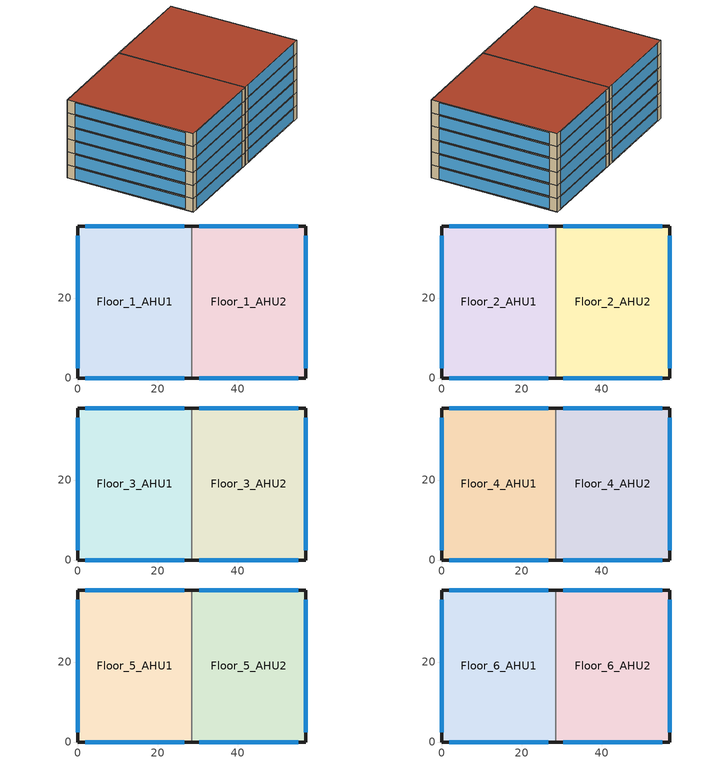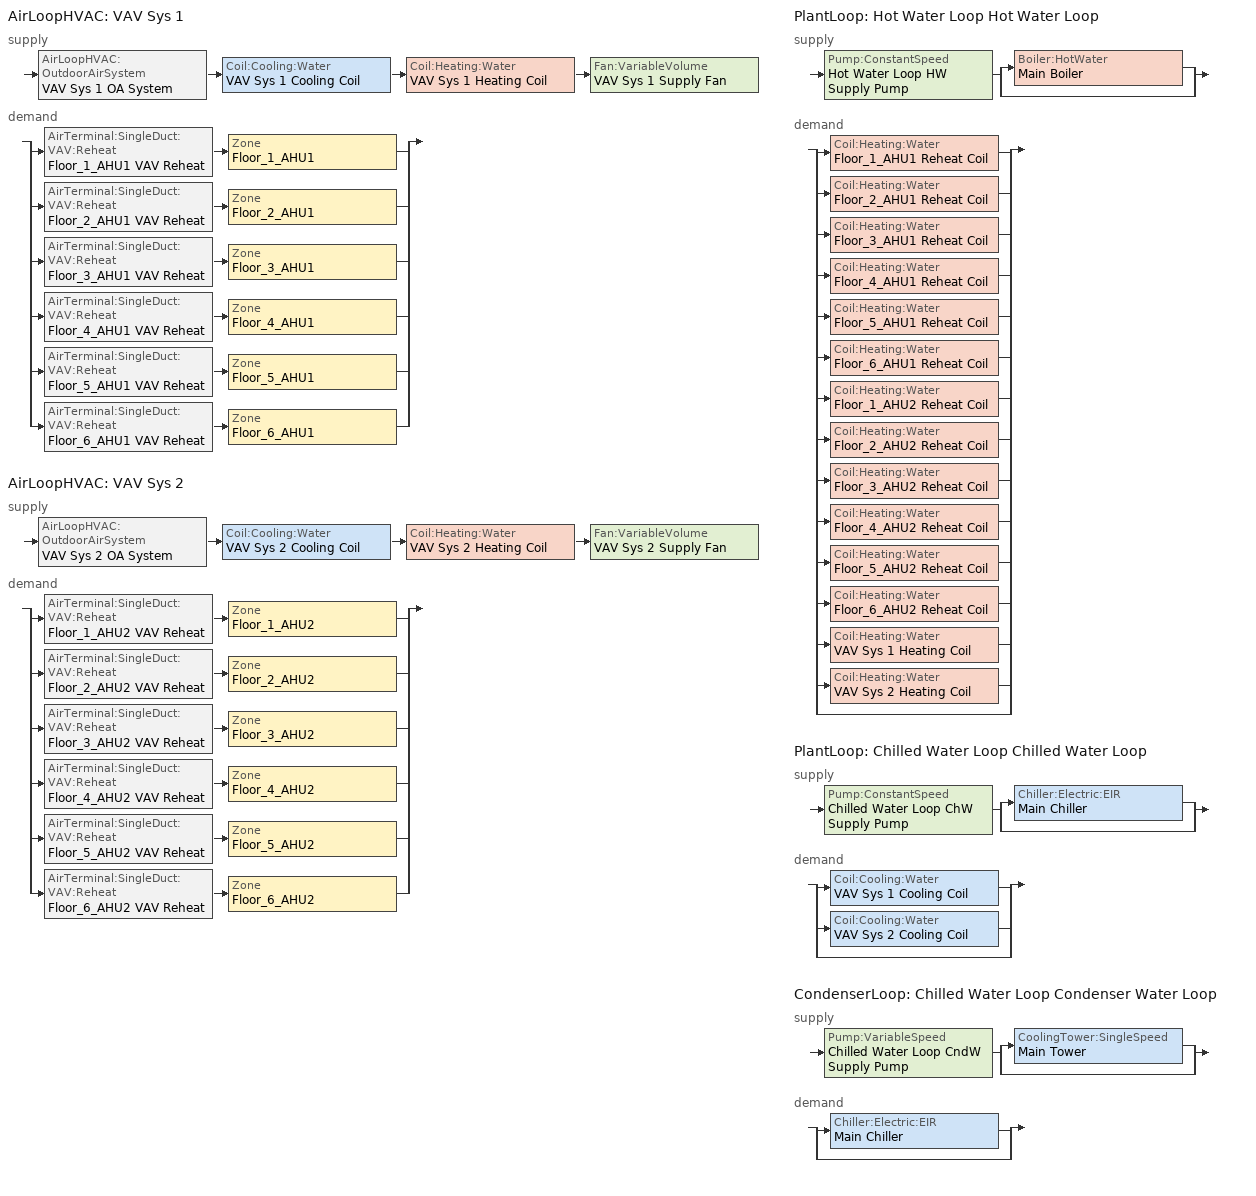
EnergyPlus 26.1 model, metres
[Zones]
Floor_1_AHU1
 floor ground (Ext Floor): 0,38.02 0,0 28.51,0 28.51,38.02 z0
 wall outside (Ext Wall): 28.51,0 0,0 0,38.02 28.51,38.02 z0:3.96
 wall to Floor_1_AHU2 (Int Partition): 28.51,38.02 28.51,0 z0:3.96
 window (Exterior Window): 26.68,0 1.83,0 / 1.83,38.02 26.68,38.02 / 0,2.44 0,35.58 z0.25:3.71
Floor_1_AHU2
 floor ground (Ext Floor): 28.51,38.02 28.51,0 57.02,0 57.02,38.02 z0
 wall outside (Ext Wall): 28.51,38.02 57.02,38.02 57.02,0 28.51,0 z0:3.96
 window (Exterior Window): 55.2,0 30.34,0 / 30.34,38.02 55.2,38.02 / 57.02,35.58 57.02,2.44 z0.25:3.71
Floor_2_AHU1
 floor to Floor_1_AHU1 (Int Floor): 0,38.02 0,0 28.51,0 28.51,38.02 z3.96
 wall outside (Ext Wall): 28.51,0 0,0 0,38.02 28.51,38.02 z3.96:7.92
 wall to Floor_2_AHU2 (Int Partition): 28.51,38.02 28.51,0 z3.96:7.92
 window (Exterior Window): 26.68,0 1.83,0 / 1.83,38.02 26.68,38.02 / 0,2.44 0,35.58 z4.22:7.67
Floor_2_AHU2
 floor to Floor_1_AHU2 (Int Floor): 28.51,38.02 28.51,0 57.02,0 57.02,38.02 z3.96
 wall outside (Ext Wall): 28.51,38.02 57.02,38.02 57.02,0 28.51,0 z3.96:7.92
 window (Exterior Window): 55.2,0 30.34,0 / 30.34,38.02 55.2,38.02 / 57.02,35.58 57.02,2.44 z4.22:7.67
Floor_3_AHU1
 floor to Floor_2_AHU1 (Int Floor): 0,38.02 0,0 28.51,0 28.51,38.02 z7.92
 wall outside (Ext Wall): 28.51,0 0,0 0,38.02 28.51,38.02 z7.92:11.89
 wall to Floor_3_AHU2 (Int Partition): 28.51,38.02 28.51,0 z7.92:11.89
 window (Exterior Window): 26.68,0 1.83,0 / 1.83,38.02 26.68,38.02 / 0,2.44 0,35.58 z8.18:11.63
Floor_3_AHU2
 floor to Floor_2_AHU2 (Int Floor): 28.51,38.02 28.51,0 57.02,0 57.02,38.02 z7.92
 wall outside (Ext Wall): 28.51,38.02 57.02,38.02 57.02,0 28.51,0 z7.92:11.89
 window (Exterior Window): 55.2,0 30.34,0 / 30.34,38.02 55.2,38.02 / 57.02,35.58 57.02,2.44 z8.18:11.63
Floor_4_AHU1
 floor to Floor_3_AHU1 (Int Floor): 0,38.02 0,0 28.51,0 28.51,38.02 z11.89
 wall outside (Ext Wall): 28.51,0 0,0 0,38.02 28.51,38.02 z11.89:15.85
 wall to Floor_4_AHU2 (Int Partition): 28.51,38.02 28.51,0 z11.89:15.85
 window (Exterior Window): 26.68,0 1.83,0 / 1.83,38.02 26.68,38.02 / 0,2.44 0,35.58 z12.14:15.6
Floor_4_AHU2
 floor to Floor_3_AHU2 (Int Floor): 28.51,38.02 28.51,0 57.02,0 57.02,38.02 z11.89
 wall outside (Ext Wall): 28.51,38.02 57.02,38.02 57.02,0 28.51,0 z11.89:15.85
 window (Exterior Window): 55.2,0 30.34,0 / 30.34,38.02 55.2,38.02 / 57.02,35.58 57.02,2.44 z12.14:15.6
Floor_5_AHU1
 floor to Floor_4_AHU1 (Int Floor): 0,38.02 0,0 28.51,0 28.51,38.02 z15.85
 wall outside (Ext Wall): 28.51,0 0,0 0,38.02 28.51,38.02 z15.85:19.81
 wall to Floor_5_AHU2 (Int Partition): 28.51,38.02 28.51,0 z15.85:19.81
 window (Exterior Window): 26.68,0 1.83,0 / 1.83,38.02 26.68,38.02 / 0,2.44 0,35.58 z16.1:19.56
Floor_5_AHU2
 floor to Floor_4_AHU2 (Int Floor): 28.51,38.02 28.51,0 57.02,0 57.02,38.02 z15.85
 wall outside (Ext Wall): 28.51,38.02 57.02,38.02 57.02,0 28.51,0 z15.85:19.81
 window (Exterior Window): 55.2,0 30.34,0 / 30.34,38.02 55.2,38.02 / 57.02,35.58 57.02,2.44 z16.1:19.56
Floor_6_AHU1
 floor to Floor_5_AHU1 (Int Floor): 0,38.02 0,0 28.51,0 28.51,38.02 z19.81
 wall outside (Ext Wall): 28.51,0 0,0 0,38.02 28.51,38.02 z19.81:23.77
 wall to Floor_6_AHU2 (Int Partition): 28.51,38.02 28.51,0 z19.81:23.77
 window (Exterior Window): 26.68,0 1.83,0 / 1.83,38.02 26.68,38.02 / 0,2.44 0,35.58 z20.07:23.52
 roof outside (Ext Roof): 0,38.02 28.51,38.02 28.51,0 0,0 z23.77
Floor_6_AHU2
 floor to Floor_5_AHU2 (Int Floor): 28.51,38.02 28.51,0 57.02,0 57.02,38.02 z19.81
 wall outside (Ext Wall): 28.51,38.02 57.02,38.02 57.02,0 28.51,0 z19.81:23.77
 window (Exterior Window): 55.2,0 30.34,0 / 30.34,38.02 55.2,38.02 / 57.02,35.58 57.02,2.44 z20.07:23.52
 roof outside (Ext Roof): 28.51,38.02 57.02,38.02 57.02,0 28.51,0 z23.77
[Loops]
AirLoopHVAC 'VAV Sys 1'
 supply: AirLoopHVAC:OutdoorAirSystem 'VAV Sys 1 OA System' > Coil:Cooling:Water 'VAV Sys 1 Cooling Coil' > Coil:Heating:Water 'VAV Sys 1 Heating Coil' > Fan:VariableVolume 'VAV Sys 1 Supply Fan'
 demand: split
  | AirTerminal:SingleDuct:VAV:Reheat 'Floor_1_AHU1 VAV Reheat' > Zone 'Floor_1_AHU1'
  | AirTerminal:SingleDuct:VAV:Reheat 'Floor_2_AHU1 VAV Reheat' > Zone 'Floor_2_AHU1'
  | AirTerminal:SingleDuct:VAV:Reheat 'Floor_3_AHU1 VAV Reheat' > Zone 'Floor_3_AHU1'
  | AirTerminal:SingleDuct:VAV:Reheat 'Floor_4_AHU1 VAV Reheat' > Zone 'Floor_4_AHU1'
  | AirTerminal:SingleDuct:VAV:Reheat 'Floor_5_AHU1 VAV Reheat' > Zone 'Floor_5_AHU1'
  | AirTerminal:SingleDuct:VAV:Reheat 'Floor_6_AHU1 VAV Reheat' > Zone 'Floor_6_AHU1'
AirLoopHVAC 'VAV Sys 2'
 supply: AirLoopHVAC:OutdoorAirSystem 'VAV Sys 2 OA System' > Coil:Cooling:Water 'VAV Sys 2 Cooling Coil' > Coil:Heating:Water 'VAV Sys 2 Heating Coil' > Fan:VariableVolume 'VAV Sys 2 Supply Fan'
 demand: split
  | AirTerminal:SingleDuct:VAV:Reheat 'Floor_1_AHU2 VAV Reheat' > Zone 'Floor_1_AHU2'
  | AirTerminal:SingleDuct:VAV:Reheat 'Floor_2_AHU2 VAV Reheat' > Zone 'Floor_2_AHU2'
  | AirTerminal:SingleDuct:VAV:Reheat 'Floor_3_AHU2 VAV Reheat' > Zone 'Floor_3_AHU2'
  | AirTerminal:SingleDuct:VAV:Reheat 'Floor_4_AHU2 VAV Reheat' > Zone 'Floor_4_AHU2'
  | AirTerminal:SingleDuct:VAV:Reheat 'Floor_5_AHU2 VAV Reheat' > Zone 'Floor_5_AHU2'
  | AirTerminal:SingleDuct:VAV:Reheat 'Floor_6_AHU2 VAV Reheat' > Zone 'Floor_6_AHU2'
PlantLoop 'Hot Water Loop Hot Water Loop'
 supply: Pump:ConstantSpeed 'Hot Water Loop HW Supply Pump' > split
  | Boiler:HotWater 'Main Boiler'
  | bypass
 demand: split
  | Coil:Heating:Water 'Floor_1_AHU1 Reheat Coil'
  | Coil:Heating:Water 'Floor_2_AHU1 Reheat Coil'
  | Coil:Heating:Water 'Floor_3_AHU1 Reheat Coil'
  | Coil:Heating:Water 'Floor_4_AHU1 Reheat Coil'
  | Coil:Heating:Water 'Floor_5_AHU1 Reheat Coil'
  | Coil:Heating:Water 'Floor_6_AHU1 Reheat Coil'
  | Coil:Heating:Water 'Floor_1_AHU2 Reheat Coil'
  | Coil:Heating:Water 'Floor_2_AHU2 Reheat Coil'
  | Coil:Heating:Water 'Floor_3_AHU2 Reheat Coil'
  | Coil:Heating:Water 'Floor_4_AHU2 Reheat Coil'
  | Coil:Heating:Water 'Floor_5_AHU2 Reheat Coil'
  | Coil:Heating:Water 'Floor_6_AHU2 Reheat Coil'
  | Coil:Heating:Water 'VAV Sys 1 Heating Coil'
  | Coil:Heating:Water 'VAV Sys 2 Heating Coil'
  | bypass
PlantLoop 'Chilled Water Loop Chilled Water Loop'
 supply: Pump:ConstantSpeed 'Chilled Water Loop ChW Supply Pump' > split
  | Chiller:Electric:EIR 'Main Chiller'
  | bypass
 demand: split
  | Coil:Cooling:Water 'VAV Sys 1 Cooling Coil'
  | Coil:Cooling:Water 'VAV Sys 2 Cooling Coil'
  | bypass
CondenserLoop 'Chilled Water Loop Condenser Water Loop'
 supply: Pump:VariableSpeed 'Chilled Water Loop CndW Supply Pump' > split
  | CoolingTower:SingleSpeed 'Main Tower'
  | bypass
 demand: split
  | Chiller:Electric:EIR 'Main Chiller'
  | bypass
[Building]
B100_dual_e01: North Axis {deg}=0; Terrain=City; Loads Convergence Tolerance Value=0.04; Temperature Convergence Tolerance Value {deltaC}=0.4; Solar Distribution=FullExterior; Maximum Number of Warmup Days=25; Minimum Number of Warmup Days=6
[Site:Location]
Detroit_MI: Latitude {deg}=42.3314; Longitude {deg}=-83.0458; Time Zone {hr}=-5; Elevation {m}=183
[SizingPeriod:DesignDay]
Detroit Heating 99%: 1, 21, WinterDesignDay, -17, 0, , , Wetbulb, -17, , , , , 99500, 4.9, 270, No, No, No, ASHRAEClearSky, , , , , 0
Detroit Cooling 1%: 7, 21, SummerDesignDay, 32, 10.5, , , Wetbulb, 23, , , , , 99500, 5.2, 230, No, No, No, ASHRAEClearSky, , , , , 1
[Material]
Concrete Floor: MediumRough, 0.15, 1.4, 2100, 800, 0.9, 0.7, 0.7
Wall Insulation: MediumRough, 0.08, 0.04, 40, 800, 0.9, 0.7, 0.7
Gypsum: Smooth, 0.0127, 0.16, 800, 1000, 0.9, 0.7, 0.7
Roof Insulation: MediumRough, 0.12, 0.04, 40, 800, 0.9, 0.7, 0.7
Stucco: MediumRough, 0.025, 0.7, 1800, 800, 0.9, 0.7, 0.7
[Construction]
Ext Wall: Stucco, Wall Insulation, Gypsum
Ext Roof: Roof Insulation, Concrete Floor
Ext Floor; Int Floor: Concrete Floor
Int Partition: Gypsum, Wall Insulation, Gypsum
Exterior Window: Exterior Window Glass
[WindowMaterial:SimpleGlazingSystem]
Exterior Window Glass: 4.543, 0.55
[Zone]
Floor_1_AHU1; Floor_1_AHU2; Floor_2_AHU1; Floor_2_AHU2; Floor_3_AHU1; Floor_3_AHU2; Floor_4_AHU1; Floor_4_AHU2; Floor_5_AHU1; Floor_5_AHU2; Floor_6_AHU1; Floor_6_AHU2: 0, 0, 0, 0, 1, 1, autocalculate, autocalculate, autocalculate, , , Yes
[People]
Floor_1_AHU1_People: Floor_1_AHU1, BLDG_OCC_SCH, People/Area, , 0.053821, , 0.3, , Activity level
Floor_1_AHU2_People: Floor_1_AHU2, BLDG_OCC_SCH, People/Area, , 0.053821, , 0.3, , Activity level
Floor_2_AHU1_People: Floor_2_AHU1, BLDG_OCC_SCH, People/Area, , 0.053821, , 0.3, , Activity level
Floor_2_AHU2_People: Floor_2_AHU2, BLDG_OCC_SCH, People/Area, , 0.053821, , 0.3, , Activity level
Floor_3_AHU1_People: Floor_3_AHU1, BLDG_OCC_SCH, People/Area, , 0.053821, , 0.3, , Activity level
Floor_3_AHU2_People: Floor_3_AHU2, BLDG_OCC_SCH, People/Area, , 0.053821, , 0.3, , Activity level
Floor_4_AHU1_People: Floor_4_AHU1, BLDG_OCC_SCH, People/Area, , 0.053821, , 0.3, , Activity level
Floor_4_AHU2_People: Floor_4_AHU2, BLDG_OCC_SCH, People/Area, , 0.053821, , 0.3, , Activity level
Floor_5_AHU1_People: Floor_5_AHU1, BLDG_OCC_SCH, People/Area, , 0.053821, , 0.3, , Activity level
Floor_5_AHU2_People: Floor_5_AHU2, BLDG_OCC_SCH, People/Area, , 0.053821, , 0.3, , Activity level
Floor_6_AHU1_People: Floor_6_AHU1, BLDG_OCC_SCH, People/Area, , 0.053821, , 0.3, , Activity level
Floor_6_AHU2_People: Floor_6_AHU2, BLDG_OCC_SCH, People/Area, , 0.053821, , 0.3, , Activity level
[Lights]
Floor_1_AHU1_Lights: Floor_1_AHU1, BLDG_LIGHT_SCH, Watts/Area, , 10.5, , 0.2, 0.2, 0.2, 1, General
Floor_1_AHU2_Lights: Floor_1_AHU2, BLDG_LIGHT_SCH, Watts/Area, , 10.5, , 0.2, 0.2, 0.2, 1, General
Floor_2_AHU1_Lights: Floor_2_AHU1, BLDG_LIGHT_SCH, Watts/Area, , 10.5, , 0.2, 0.2, 0.2, 1, General
Floor_2_AHU2_Lights: Floor_2_AHU2, BLDG_LIGHT_SCH, Watts/Area, , 10.5, , 0.2, 0.2, 0.2, 1, General
Floor_3_AHU1_Lights: Floor_3_AHU1, BLDG_LIGHT_SCH, Watts/Area, , 10.5, , 0.2, 0.2, 0.2, 1, General
Floor_3_AHU2_Lights: Floor_3_AHU2, BLDG_LIGHT_SCH, Watts/Area, , 10.5, , 0.2, 0.2, 0.2, 1, General
Floor_4_AHU1_Lights: Floor_4_AHU1, BLDG_LIGHT_SCH, Watts/Area, , 10.5, , 0.2, 0.2, 0.2, 1, General
Floor_4_AHU2_Lights: Floor_4_AHU2, BLDG_LIGHT_SCH, Watts/Area, , 10.5, , 0.2, 0.2, 0.2, 1, General
Floor_5_AHU1_Lights: Floor_5_AHU1, BLDG_LIGHT_SCH, Watts/Area, , 10.5, , 0.2, 0.2, 0.2, 1, General
Floor_5_AHU2_Lights: Floor_5_AHU2, BLDG_LIGHT_SCH, Watts/Area, , 10.5, , 0.2, 0.2, 0.2, 1, General
Floor_6_AHU1_Lights: Floor_6_AHU1, BLDG_LIGHT_SCH, Watts/Area, , 10.5, , 0.2, 0.2, 0.2, 1, General
Floor_6_AHU2_Lights: Floor_6_AHU2, BLDG_LIGHT_SCH, Watts/Area, , 10.5, , 0.2, 0.2, 0.2, 1, General
[ElectricEquipment]
Floor_1_AHU1_Equip: Floor_1_AHU1, BLDG_EQUIP_SCH, Watts/Area, , 8, , 0, 0.5, 0, General
Floor_1_AHU2_Equip: Floor_1_AHU2, BLDG_EQUIP_SCH, Watts/Area, , 8, , 0, 0.5, 0, General
Floor_2_AHU1_Equip: Floor_2_AHU1, BLDG_EQUIP_SCH, Watts/Area, , 8, , 0, 0.5, 0, General
Floor_2_AHU2_Equip: Floor_2_AHU2, BLDG_EQUIP_SCH, Watts/Area, , 8, , 0, 0.5, 0, General
Floor_3_AHU1_Equip: Floor_3_AHU1, BLDG_EQUIP_SCH, Watts/Area, , 8, , 0, 0.5, 0, General
Floor_3_AHU2_Equip: Floor_3_AHU2, BLDG_EQUIP_SCH, Watts/Area, , 8, , 0, 0.5, 0, General
Floor_4_AHU1_Equip: Floor_4_AHU1, BLDG_EQUIP_SCH, Watts/Area, , 8, , 0, 0.5, 0, General
Floor_4_AHU2_Equip: Floor_4_AHU2, BLDG_EQUIP_SCH, Watts/Area, , 8, , 0, 0.5, 0, General
Floor_5_AHU1_Equip: Floor_5_AHU1, BLDG_EQUIP_SCH, Watts/Area, , 8, , 0, 0.5, 0, General
Floor_5_AHU2_Equip: Floor_5_AHU2, BLDG_EQUIP_SCH, Watts/Area, , 8, , 0, 0.5, 0, General
Floor_6_AHU1_Equip: Floor_6_AHU1, BLDG_EQUIP_SCH, Watts/Area, , 8, , 0, 0.5, 0, General
Floor_6_AHU2_Equip: Floor_6_AHU2, BLDG_EQUIP_SCH, Watts/Area, , 8, , 0, 0.5, 0, General
[ZoneInfiltration:DesignFlowRate]
Floor_1_AHU1_Infil: Floor_1_AHU1, BLDG_INFIL_SCH, AirChanges/Hour, , , , 1, 1, 0, 0, 0
Floor_1_AHU2_Infil: Floor_1_AHU2, BLDG_INFIL_SCH, AirChanges/Hour, , , , 1, 1, 0, 0, 0
Floor_2_AHU1_Infil: Floor_2_AHU1, BLDG_INFIL_SCH, AirChanges/Hour, , , , 1, 1, 0, 0, 0
Floor_2_AHU2_Infil: Floor_2_AHU2, BLDG_INFIL_SCH, AirChanges/Hour, , , , 1, 1, 0, 0, 0
Floor_3_AHU1_Infil: Floor_3_AHU1, BLDG_INFIL_SCH, AirChanges/Hour, , , , 1, 1, 0, 0, 0
Floor_3_AHU2_Infil: Floor_3_AHU2, BLDG_INFIL_SCH, AirChanges/Hour, , , , 1, 1, 0, 0, 0
Floor_4_AHU1_Infil: Floor_4_AHU1, BLDG_INFIL_SCH, AirChanges/Hour, , , , 1, 1, 0, 0, 0
Floor_4_AHU2_Infil: Floor_4_AHU2, BLDG_INFIL_SCH, AirChanges/Hour, , , , 1, 1, 0, 0, 0
Floor_5_AHU1_Infil: Floor_5_AHU1, BLDG_INFIL_SCH, AirChanges/Hour, , , , 1, 1, 0, 0, 0
Floor_5_AHU2_Infil: Floor_5_AHU2, BLDG_INFIL_SCH, AirChanges/Hour, , , , 1, 1, 0, 0, 0
Floor_6_AHU1_Infil: Floor_6_AHU1, BLDG_INFIL_SCH, AirChanges/Hour, , , , 1, 1, 0, 0, 0
Floor_6_AHU2_Infil: Floor_6_AHU2, BLDG_INFIL_SCH, AirChanges/Hour, , , , 1, 1, 0, 0, 0
[ThermostatSetpoint:DualSetpoint]
All Zones Dual SP Control: Heating Setpoint Temperature Schedule=Htg-SetP-Sch; Cooling Setpoint Temperature Schedule=Clg-SetP-Sch
[ZoneControl:Thermostat] Control Type Schedule=HVACTemplate-Always 4; Control=All Zones Dual SP Control
Name | Zone or ZoneList
Floor_1_AHU1 Thermostat | Floor_1_AHU1
Floor_2_AHU1 Thermostat | Floor_2_AHU1
Floor_3_AHU1 Thermostat | Floor_3_AHU1
Floor_4_AHU1 Thermostat | Floor_4_AHU1
Floor_5_AHU1 Thermostat | Floor_5_AHU1
Floor_6_AHU1 Thermostat | Floor_6_AHU1
Floor_1_AHU2 Thermostat | Floor_1_AHU2
Floor_2_AHU2 Thermostat | Floor_2_AHU2
Floor_3_AHU2 Thermostat | Floor_3_AHU2
Floor_4_AHU2 Thermostat | Floor_4_AHU2
Floor_5_AHU2 Thermostat | Floor_5_AHU2
Floor_6_AHU2 Thermostat | Floor_6_AHU2
[DesignSpecification:OutdoorAir] Outdoor Air Method=flow/person; Outdoor Air Flow per Person {m3/s}=0.00944; Outdoor Air Flow per Zone Floor Area {m3/s-m2}=0; Outdoor Air Flow per Zone {m3/s}=0
SZ DSOA Floor_1_AHU1; SZ DSOA Floor_2_AHU1; SZ DSOA Floor_3_AHU1; SZ DSOA Floor_4_AHU1; SZ DSOA Floor_5_AHU1; SZ DSOA Floor_6_AHU1; SZ DSOA Floor_1_AHU2; SZ DSOA Floor_2_AHU2; SZ DSOA Floor_3_AHU2; SZ DSOA Floor_4_AHU2; SZ DSOA Floor_5_AHU2; SZ DSOA Floor_6_AHU2
[Sizing:Zone] Zone Cooling Design Supply Air Temperature Input Method=SupplyAirTemperature; Zone Cooling Design Supply Air Temperature Difference {delta C}=11.11; Zone Heating Design Supply Air Temperature Input Method=SupplyAirTemperature; Zone Heating Design Supply Air Temperature {C}=50; Zone Cooling Design Supply Air Humidity Ratio {kg-H20/kg-air}=0.008; Zone Heating Design Supply Air Humidity Ratio {kg-H2O/kg-air}=0.008; Cooling Design Air Flow Method=DesignDay; Cooling Design Air Flow Rate {m3/s}=0; Cooling Minimum Air Flow Fraction=0; Heating Design Air Flow Method=DesignDay; Heating Design Air Flow Rate {m3/s}=0; Heating Maximum Air Flow Fraction=0
Name | Zone Cooling Design Supply Air Temperature {C} | Design Specification Outdoor Air Object | Design Specification Zone Air Distribution Object
Floor_1_AHU1 | 12.8 | SZ DSOA Floor_1_AHU1 | SZ DSZAD Floor_1_AHU1
Floor_2_AHU1 | 12.8 | SZ DSOA Floor_2_AHU1 | SZ DSZAD Floor_2_AHU1
Floor_3_AHU1 | 12.8 | SZ DSOA Floor_3_AHU1 | SZ DSZAD Floor_3_AHU1
Floor_4_AHU1 | 12.8 | SZ DSOA Floor_4_AHU1 | SZ DSZAD Floor_4_AHU1
Floor_5_AHU1 | 12.8 | SZ DSOA Floor_5_AHU1 | SZ DSZAD Floor_5_AHU1
Floor_6_AHU1 | 12.8 | SZ DSOA Floor_6_AHU1 | SZ DSZAD Floor_6_AHU1
Floor_1_AHU2 | 8.89 | SZ DSOA Floor_1_AHU2 | SZ DSZAD Floor_1_AHU2
Floor_2_AHU2 | 8.89 | SZ DSOA Floor_2_AHU2 | SZ DSZAD Floor_2_AHU2
Floor_3_AHU2 | 8.89 | SZ DSOA Floor_3_AHU2 | SZ DSZAD Floor_3_AHU2
Floor_4_AHU2 | 8.89 | SZ DSOA Floor_4_AHU2 | SZ DSZAD Floor_4_AHU2
Floor_5_AHU2 | 8.89 | SZ DSOA Floor_5_AHU2 | SZ DSZAD Floor_5_AHU2
Floor_6_AHU2 | 8.89 | SZ DSOA Floor_6_AHU2 | SZ DSZAD Floor_6_AHU2
[DesignSpecification:ZoneAirDistribution] Zone Air Distribution Effectiveness in Cooling Mode=1; Zone Air Distribution Effectiveness in Heating Mode=1
SZ DSZAD Floor_1_AHU1; SZ DSZAD Floor_2_AHU1; SZ DSZAD Floor_3_AHU1; SZ DSZAD Floor_4_AHU1; SZ DSZAD Floor_5_AHU1; SZ DSZAD Floor_6_AHU1; SZ DSZAD Floor_1_AHU2; SZ DSZAD Floor_2_AHU2; SZ DSZAD Floor_3_AHU2; SZ DSZAD Floor_4_AHU2; SZ DSZAD Floor_5_AHU2; SZ DSZAD Floor_6_AHU2
[Zone equipment]
Floor_1_AHU1: Floor_1_AHU1 VAV Reheat
Floor_2_AHU1: Floor_2_AHU1 VAV Reheat
Floor_3_AHU1: Floor_3_AHU1 VAV Reheat
Floor_4_AHU1: Floor_4_AHU1 VAV Reheat
Floor_5_AHU1: Floor_5_AHU1 VAV Reheat
Floor_6_AHU1: Floor_6_AHU1 VAV Reheat
Floor_1_AHU2: Floor_1_AHU2 VAV Reheat
Floor_2_AHU2: Floor_2_AHU2 VAV Reheat
Floor_3_AHU2: Floor_3_AHU2 VAV Reheat
Floor_4_AHU2: Floor_4_AHU2 VAV Reheat
Floor_5_AHU2: Floor_5_AHU2 VAV Reheat
Floor_6_AHU2: Floor_6_AHU2 VAV Reheat
[AirTerminal:SingleDuct:VAV:Reheat] Maximum air flow rate {m3/s}=autosize; Zone Minimum Air Flow Input Method=Scheduled; Minimum Air Flow Fraction Schedule=VAV Min Flow Frac Sch; Maximum Hot Water or Steam Flow Rate {m3/s}=autosize; Minimum Hot Water or Steam Flow Rate {m3/s}=0; Convergence Tolerance=0.001; Damper Heating Action=Reverse
Name | Reheat Coil
Floor_1_AHU1 VAV Reheat | Floor_1_AHU1 Reheat Coil
Floor_2_AHU1 VAV Reheat | Floor_2_AHU1 Reheat Coil
Floor_3_AHU1 VAV Reheat | Floor_3_AHU1 Reheat Coil
Floor_4_AHU1 VAV Reheat | Floor_4_AHU1 Reheat Coil
Floor_5_AHU1 VAV Reheat | Floor_5_AHU1 Reheat Coil
Floor_6_AHU1 VAV Reheat | Floor_6_AHU1 Reheat Coil
Floor_1_AHU2 VAV Reheat | Floor_1_AHU2 Reheat Coil
Floor_2_AHU2 VAV Reheat | Floor_2_AHU2 Reheat Coil
Floor_3_AHU2 VAV Reheat | Floor_3_AHU2 Reheat Coil
Floor_4_AHU2 VAV Reheat | Floor_4_AHU2 Reheat Coil
Floor_5_AHU2 VAV Reheat | Floor_5_AHU2 Reheat Coil
Floor_6_AHU2 VAV Reheat | Floor_6_AHU2 Reheat Coil
[Coil:Heating:Water] U-Factor Times Area Value {W/K}=autosize; Maximum Water Flow Rate {m3/s}=autosize; Performance Input Method=UFactorTimesAreaAndDesignWaterFlowRate; Rated Capacity=autosize; Rated Inlet Water Temperature=82.2; Rated Inlet Air Temperature=16.6; Rated Outlet Water Temperature=71.1; Rated Outlet Air Temperature=32.2; Rated Ratio for Air and Water Convection=0.5
Floor_1_AHU1 Reheat Coil; Floor_2_AHU1 Reheat Coil; Floor_3_AHU1 Reheat Coil; Floor_4_AHU1 Reheat Coil; Floor_5_AHU1 Reheat Coil; Floor_6_AHU1 Reheat Coil; Floor_1_AHU2 Reheat Coil; Floor_2_AHU2 Reheat Coil; Floor_3_AHU2 Reheat Coil; Floor_4_AHU2 Reheat Coil; Floor_5_AHU2 Reheat Coil; Floor_6_AHU2 Reheat Coil; VAV Sys 1 Heating Coil; VAV Sys 2 Heating Coil
[Sizing:System] Type of Load to Size On=Sensible; Design Outdoor Air Flow Rate {m3/s}=autosize; Central Heating Maximum System Air Flow Ratio=0.3; Preheat Design Temperature {C}=7.2; Preheat Design Humidity Ratio {kg-H2O/kg-air}=0.008; Precool Design Temperature {C}=11; Precool Design Humidity Ratio {kg-H2O/kg-air}=0.008; Central Heating Design Supply Air Temperature {C}=10; Type of Zone Sum to Use=NonCoincident; 100% Outdoor Air in Cooling=No; 100% Outdoor Air in Heating=No; Central Cooling Design Supply Air Humidity Ratio {kg-H2O/kg-air}=0.008; Central Heating Design Supply Air Humidity Ratio {kg-H2O/kg-air}=0.008; Cooling Supply Air Flow Rate Method=DesignDay; Cooling Supply Air Flow Rate {m3/s}=0; Heating Supply Air Flow Rate Method=DesignDay; Heating Supply Air Flow Rate {m3/s}=0; System Outdoor Air Method=ZoneSum; Zone Maximum Outdoor Air Fraction=1; Cooling Design Capacity Method=CoolingDesignCapacity; Cooling Design Capacity {W}=autosize; Heating Design Capacity Method=HeatingDesignCapacity; Heating Design Capacity {W}=autosize; Central Cooling Capacity Control Method=OnOff
Name | Central Cooling Design Supply Air Temperature {C}
VAV Sys 1 | 12.8
VAV Sys 2 | 8.89
[AirLoopHVAC] Design Supply Air Flow Rate {m3/s}=autosize
VAV Sys 1; VAV Sys 2
[AvailabilityManager:NightCycle] Applicability Schedule=HVACTemplate-Always 1; Fan Schedule=FanAvailSched; Control Type=CycleOnAny; Thermostat Tolerance {deltaC}=0.2; Cycling Run Time Control Type=FixedRunTime; Cycling run time {s}=3600
Name | Control Zone
VAV Sys 1 Availability | Floor_1_AHU1
VAV Sys 2 Availability | Floor_1_AHU2
[SetpointManager:Scheduled] Control Variable=Temperature
Name | Schedule | Setpoint Node or NodeList
VAV Sys 1 Cooling Supply Air Temp Manager | Dump_AHU1_DAT_SP | VAV Sys 1 Supply Fan Outlet
VAV Sys 1 Heating Supply Air Temp Manager | HVACTemplate-Always 10.0 | VAV Sys 1 Supply Path Inlet
VAV Sys 2 Cooling Supply Air Temp Manager | Dump_AHU2_DAT_SP | VAV Sys 2 Supply Fan Outlet
VAV Sys 2 Heating Supply Air Temp Manager | HVACTemplate-Always 10.0 | VAV Sys 2 Supply Path Inlet
Chilled Water Loop ChW Temp Manager | HVACTemplate-Always 7.22 | Chilled Water Loop ChW Supply Setpoint Nodes
Chilled Water Loop CndW Temp Manager | HVACTemplate-Always 29.4 | Chilled Water Loop CndW Supply Setpoint Nodes
[Coil:Cooling:Water] Design Water Flow Rate {m3/s}=autosize; Design Air Flow Rate {m3/s}=autosize; Design Inlet Water Temperature {C}=autosize; Design Inlet Air Temperature {C}=autosize; Design Outlet Air Temperature {C}=autosize; Design Inlet Air Humidity Ratio {kg-H2O/kg-air}=autosize; Design Outlet Air Humidity Ratio {kg-H2O/kg-air}=autosize; Type of Analysis=DetailedAnalysis; Heat Exchanger Configuration=CrossFlow
VAV Sys 1 Cooling Coil; VAV Sys 2 Cooling Coil
[Controller:WaterCoil] Control Variable=Temperature; Actuator Variable=Flow; Controller Convergence Tolerance {deltaC}=autosize; Maximum Actuated Flow {m3/s}=autosize; Minimum Actuated Flow {m3/s}=0
Name | Action
VAV Sys 1 Cooling Coil Controller; VAV Sys 2 Cooling Coil Controller | Reverse
VAV Sys 1 Heating Coil Controller; VAV Sys 2 Heating Coil Controller | Normal
[SetpointManager:MixedAir] Control Variable=Temperature
Name | Setpoint Node or NodeList
VAV Sys 1 Cooling Coil Air Temp Manager | VAV Sys 1 Mixed Air Nodes
VAV Sys 1 Heating Coil Air Temp Manager | VAV Sys 1 Heating Coil Outlet
VAV Sys 2 Cooling Coil Air Temp Manager | VAV Sys 2 Mixed Air Nodes
VAV Sys 2 Heating Coil Air Temp Manager | VAV Sys 2 Heating Coil Outlet
[Fan:VariableVolume] Availability Schedule=FanAvailSched; Fan Efficiency=0.7; Pressure Rise {Pa}=600; Maximum Flow Rate {m3/s}=autosize; Fan Power Minimum Flow Rate Input Method=Fraction; Fan Power Minimum Flow Fraction=0.25; Motor Efficiency=0.9; Motor in Airstream Fraction=1; Fan Power Coefficient 1=0.350712; Fan Power Coefficient 2=0.308505; Fan Power Coefficient 3=-0.541374; Fan Power Coefficient 4=0.871988; Fan Power Coefficient 5=0
VAV Sys 1 Supply Fan; VAV Sys 2 Supply Fan
[Controller:OutdoorAir] Minimum Outdoor Air Flow Rate {m3/s}=autosize; Maximum Outdoor Air Flow Rate {m3/s}=autosize; Economizer Control Type=DifferentialDryBulb; Economizer Control Action Type=ModulateFlow; Economizer Maximum Limit Dry-Bulb Temperature {C}=19; Economizer Minimum Limit Dry-Bulb Temperature {C}=4; Lockout Type=NoLockout; Minimum Limit Type=FixedMinimum; Minimum Outdoor Air Schedule=Min OA Sched
VAV Sys 1 OA Controller; VAV Sys 2 OA Controller
[Boiler:HotWater]
Main Boiler: Fuel Type=NaturalGas; Nominal Capacity {W}=autosize; Nominal Thermal Efficiency=0.8; Efficiency Curve Temperature Evaluation Variable=LeavingBoiler; Normalized Boiler Efficiency Curve=Main Boiler Efficiency Curve; Max Design Boiler Water Flow Rate {m3/s}=autosize; Minimum Part Load Ratio=0; Maximum Part Load Ratio=1.1; Optimum Part Load Ratio=1; Temp Upper Limit Water Outlet {C}=100; Boiler Flow Mode=ConstantFlow; On Cycle Parasitic Electric Load {W}=0; Sizing Factor=1
[Chiller:Electric:EIR]
Main Chiller: Reference Capacity {W}=autosize; Reference COP {W/W}=3.2; Reference Leaving Chilled Water Temperature {C}=6.67; Reference Entering Condenser Fluid Temperature {C}=29.4; Reference Evaporator Volumetric Water Flow Rate {m3/s}=autosize; Reference Condenser Volumetric Water Flow Rate {m3/s}=autosize; Cooling Capacity Function of Temperature Curve=Main Chiller RecipCapFT; Electric Input to Cooling Output Ratio Function of Temperature Curve=Main Chiller RecipEIRFT; Electric Input to Cooling Output Ratio Function of Part Load Ratio Curve=Main Chiller RecipEIRFPLR; Minimum Part Load Ratio=0; Maximum Part Load Ratio=1; Optimum Part Load Ratio=1; Minimum Unloading Ratio=0.25; Condenser Type=WaterCooled; Compressor Motor Efficiency=1; Leaving Chilled Water Lower Temperature Limit {C}=5; Chiller Flow Mode=ConstantFlow; Design Heat Recovery Water Flow Rate {m3/s}=0; Sizing Factor=1
[CoolingTower:SingleSpeed]
Main Tower: Design Water Flow Rate {m3/s}=autosize; Design Air Flow Rate {m3/s}=autosize; Design Fan Power {W}=autosize; Design U-Factor Times Area Value {W/K}=autosize; Free Convection Air Flow Rate {m3/s}=autocalculate; Free Convection U-Factor Times Area Value {W/K}=autocalculate; Performance Input Method=UFactorTimesAreaAndDesignWaterFlowRate; Free Convection Capacity {W}=autocalculate; Evaporation Loss Mode=SaturatedExit; Drift Loss Percent {percent}=0.008; Blowdown Calculation Mode=ConcentrationRatio; Blowdown Concentration Ratio=3; Capacity Control=FanCycling; Sizing Factor=1
[Sizing:Plant]
Name | Loop Type | Design loop exit temperature {C} | Design loop delta T {deltaC}
Hot Water Loop Hot Water Loop | Heating | 82 | 11
Chilled Water Loop Chilled Water Loop | Cooling | 7.22 | 6.67
Chilled Water Loop Condenser Water Loop | Condenser | 29.4 | 5.6
[PlantLoop] Fluid Type=Water; Maximum Loop Volumetric Flow Rate {m3/s}=autosize; Minimum Loop Volumetric Flow Rate {m3/s}=0; volume of the plant loop {m3}=autosize; Load Distribution Scheme=SequentialLoad; Plant Loop Demand Calculation Scheme=SingleSetpoint
Name | PlantEquipmentOperationSchemes | Maximum Loop Temperature {C} | Minimum Loop Temperature {C} | AvailabilityManagerAssignmentList | Common Pipe Simulation
Hot Water Loop Hot Water Loop | Hot Water Loop Operation | 100 | 10 | Hot Water Loop Availability List
Chilled Water Loop Chilled Water Loop | Chilled Water Loop Chiller Operation | 98 | 1 | Chilled Water Loop Availability List | None
[PlantEquipmentOperationSchemes] Control Scheme Schedule=HVACTemplate-Always 1
Name | Control Scheme
Hot Water Loop Operation | Hot Water Loop Operation All Hours
Chilled Water Loop Chiller Operation | Chilled Water Loop Chiller Operation All Hours
[PlantEquipmentOperation:HeatingLoad]
Hot Water Loop Operation All Hours: Load Range Lower Limit 1 {W}=0; Load Range Upper Limit 1 {W}=1000000000000000; Priority Control 1 Equipment List=Hot Water Loop All Equipment
[PlantEquipmentList]
Hot Water Loop All Equipment: Main Boiler
Chilled Water Loop All Chillers: Main Chiller
[SetpointManager:OutdoorAirReset]
Hot Water Loop HW Temp Manager: Control Variable=Temperature; Set point at outside low {C}=82.2; Outside low {C}=-6.7; Set point at outside high {C}=36; Outside high {C}=10; Setpoint Node or NodeList=Hot Water Loop HW Supply Setpoint Nodes
[Pump:ConstantSpeed] Rated Volumetric Flow Rate {m3/s}=autosize; Rated Pump Head {Pa}=179352; Rated Power Consumption {W}=autosize; Motor Efficiency=0.9; Fraction of Motor Inefficiencies to Fluid Stream=0; Pump Control Type=INTERMITTENT
Hot Water Loop HW Supply Pump; Chilled Water Loop ChW Supply Pump
[PlantEquipmentOperation:CoolingLoad] Load Range Lower Limit 1 {W}=0; Load Range Upper Limit 1 {W}=1000000000000000
Name | Priority Control 1 Equipment List
Chilled Water Loop Chiller Operation All Hours | Chilled Water Loop All Chillers
Chilled Water Loop Condenser Operation All Hours | Chilled Water Loop All Condensers
[CondenserLoop]
Chilled Water Loop Condenser Water Loop: Fluid Type=Water; Condenser Operation Scheme List=Chilled Water Loop Condenser Operation; Maximum Loop Temperature {C}=80; Minimum Loop Temperature {C}=5; Maximum Loop Volumetric Flow Rate {m3/s}=autosize; Minimum Loop Volumetric Flow Rate {m3/s}=0; volume of the plant loop {m3}=autosize; Load Distribution Scheme=SequentialLoad
[CondenserEquipmentOperationSchemes]
Chilled Water Loop Condenser Operation: Control Scheme=Chilled Water Loop Condenser Operation All Hours; Control Scheme Schedule=HVACTemplate-Always 1
[CondenserEquipmentList]
Chilled Water Loop All Condensers: Main Tower
[Pump:VariableSpeed]
Chilled Water Loop CndW Supply Pump: Rated Volumetric Flow Rate {m3/s}=autosize; Rated Pump Head {Pa}=179352; Rated Power Consumption {W}=autosize; Motor Efficiency=0.9; Fraction of Motor Inefficiencies to Fluid Stream=0; Coefficient 1 of the Part Load Performance Curve=0; Coefficient 2 of the Part Load Performance Curve=0; Coefficient 3 of the Part Load Performance Curve=1; Coefficient 4 of the Part Load Performance Curve=0; Min Flow Rate while operating in variable flow capacity {m3/s}=0; Pump Control Type=INTERMITTENT
[AvailabilityManager:Scheduled]
Hot Water Loop AugOct Month Off: HW AugOct Plant Avail
[AvailabilityManager:LowTemperatureTurnOff]
Chilled Water Loop Availability Low Temp Off: Temperature=7.22
[Schedule:Compact]
Activity level: Any Number, Through: 12/31, For: AllDays, Until: 24:00, 120
FanAvailSched: On/Off, Through: 2/28, For: Weekdays SummerDesignDay, Until: 10:00, 0, Until: 20:00, 1, Until: 24:00, 0, For: Saturday, Until: 10:00, 0, Until: 18:00, 1, Until: 24:00, 0, For: AllOtherDays, Until: 24:00, 0, Through: 6/30, For: Weekdays SummerDesignDay, Until: 9:00, 0, Until: 19:00, 1, Until: 24:00, 0, For: Saturday, Until: 9:00, 0, Until: 17:00, 1, Until: 24:00, 0, For: AllOtherDays, Until: 24:00, 0, Through: 7/31, For: Weekdays SummerDesignDay, Until: 9:00, 0, Until: 23:00, 1, Until: 24:00, 0, For: Saturday, Until: 9:00, 0, Until: 20:00, 1, Until: 24:00, 0, For: AllOtherDays, Until: 24:00, 0, Through: 8/31, For: AllDays, Until: 24:00, 1, Through: 9/30, For: Weekdays SummerDesignDay, Until: 9:00, 0, Until: 23:00, 1, Until: 24:00, 0, For: Saturday, Until: 9:00, 0, Until: 20:00, 1, Until: 24:00, 0, For: AllOtherDays, Until: 24:00, 0, Through: 10/31, For: Weekdays SummerDesignDay, Until: 7:00, 0, Until: 23:00, 1, Until: 24:00, 0, For: Saturday, Until: 8:00, 0, Until: 22:00, 1, Until: 24:00, 0, For: AllOtherDays, Until: 10:00, 0, Until: 18:00, 1, Until: 24:00, 0, Through: 12/31, For: Weekdays SummerDesignDay, Until: 10:00, 0, Until: 18:00, 1, Until: 24:00, 0, For: Saturday, Until: 10:00, 0, Until: 16:00, 1, Until: 24:00, 0, For: AllOtherDays, Until: 24:00, 0
Min OA Sched: Fraction, Through: 1/31, For: AllDays, Until: 24:00, 0, Through: 2/28, For: Weekdays SummerDesignDay, Until: 5:00, 0, Until: 23:00, 1, Until: 24:00, 0, For: Saturday, Until: 6:00, 0, Until: 20:00, 1, Until: 24:00, 0, For: AllOtherDays, Until: 24:00, 0.3, Through: 6/30, For: Weekdays SummerDesignDay, Until: 10:00, 0, Until: 18:00, 1, Until: 24:00, 0, For: Saturday, Until: 10:00, 0, Until: 16:00, 1, Until: 24:00, 0, For: AllOtherDays, Until: 24:00, 0, Through: 7/31, For: Weekdays SummerDesignDay, Until: 6:00, 0, Until: 22:00, 1, Until: 24:00, 0, For: Saturday, Until: 6:00, 0, Until: 18:00, 1, Until: 24:00, 0, For: AllOtherDays, Until: 24:00, 0, Through: 8/31, For: AllDays, Until: 24:00, 0, Through: 9/30, For: Weekdays SummerDesignDay, Until: 6:00, 0, Until: 22:00, 1, Until: 24:00, 0, For: Saturday, Until: 6:00, 0, Until: 18:00, 1, Until: 24:00, 0, For: AllOtherDays, Until: 24:00, 0, Through: 10/31, For: Weekdays SummerDesignDay, Until: 7:00, 0, Until: 23:00, 0.15, Until: 24:00, 0, For: Saturday, Until: 8:00, 0, Until: 22:00, 0.15, Until: 24:00, 0, For: AllOtherDays, Until: 24:00, 0, Through: 12/31, For: Weekdays SummerDesignDay, Until: 10:00, 0, Until: 16:00, 1, Until: 24:00, 0, For: Saturday, Until: 24:00, 0, For: AllOtherDays, Until: 24:00, 0
BLDG_OCC_SCH: Fraction, Through: 12/31, For: Weekdays SummerDesignDay, Until: 6:00, 0, Until: 7:00, 0.1, Until: 8:00, 0.2, Until: 12:00, 0.95, Until: 13:00, 0.5, Until: 17:00, 0.95, Until: 18:00, 0.3, Until: 22:00, 0.1, Until: 24:00, 0.05, For: Saturday, Until: 6:00, 0, Until: 8:00, 0.1, Until: 12:00, 0.3, Until: 17:00, 0.1, Until: 24:00, 0, For: AllOtherDays, Until: 24:00, 0
BLDG_LIGHT_SCH: Fraction, Through: 12/31, For: Weekdays SummerDesignDay, Until: 6:00, 0.05, Until: 7:00, 0.1, Until: 17:00, 0.9, Until: 22:00, 0.3, Until: 24:00, 0.05, For: Saturday, Until: 6:00, 0.05, Until: 8:00, 0.1, Until: 17:00, 0.3, Until: 24:00, 0.05, For: AllOtherDays, Until: 24:00, 0.05
BLDG_EQUIP_SCH: Fraction, Through: 12/31, For: Weekdays SummerDesignDay, Until: 6:00, 0.4, Until: 7:00, 0.4, Until: 8:00, 0.4, Until: 12:00, 0.9, Until: 13:00, 0.8, Until: 17:00, 0.9, Until: 18:00, 0.5, Until: 24:00, 0.4, For: Saturday, Until: 6:00, 0.3, Until: 18:00, 0.4, Until: 24:00, 0.3, For: AllOtherDays, Until: 24:00, 0.3
BLDG_INFIL_SCH: Fraction, Through: 12/31, For: Weekdays SummerDesignDay, Until: 6:00, 1, Until: 22:00, 0.25, Until: 24:00, 1, For: Saturday, Until: 6:00, 1, Until: 18:00, 0.25, Until: 24:00, 1, For: AllOtherDays, Until: 24:00, 1
Htg-SetP-Sch: Temperature, Through: 12/31, For: Weekdays SummerDesignDay, Until: 6:00, 15.6, Until: 22:00, 21, Until: 24:00, 15.6, For: Saturday, Until: 6:00, 15.6, Until: 18:00, 21, Until: 24:00, 15.6, For: AllOtherDays, Until: 24:00, 15.6
Clg-SetP-Sch: Temperature, Through: 12/31, For: Weekdays SummerDesignDay, Until: 6:00, 30, Until: 22:00, 24, Until: 24:00, 30, For: Saturday, Until: 6:00, 30, Until: 18:00, 24, Until: 24:00, 30, For: AllOtherDays, Until: 24:00, 30
HVACTemplate-Always 4: Through: 12/31, For: AllDays, Until: 24:00, 4
VAV Min Flow Frac Sch: Fraction, Through: 1/31, For: AllDays, Until: 24:00, 0.05, Through: 2/28, For: AllDays, Until: 24:00, 0.6, Through: 3/31, For: AllDays, Until: 24:00, 0.36, Through: 4/30, For: AllDays, Until: 24:00, 0.36, Through: 5/31, For: AllDays, Until: 24:00, 0.36, Through: 6/30, For: AllDays, Until: 24:00, 0.48, Through: 7/31, For: AllDays, Until: 24:00, 0.48, Through: 8/31, For: AllDays, Until: 24:00, 0.28, Through: 9/30, For: AllDays, Until: 24:00, 0.32, Through: 10/31, For: AllDays, Until: 24:00, 0.14, Through: 11/30, For: AllDays, Until: 24:00, 0.06, Through: 12/31, For: AllDays, Until: 24:00, 0.05
HVACTemplate-Always 1: Through: 12/31, For: AllDays, Until: 24:00, 1
Dump_AHU1_DAT_SP: Temperature, Through: 1/31, For: AllDays, Until: 24:00, 27.78, Through: 2/28, For: AllDays, Until: 24:00, 1.11, Through: 3/31, For: AllDays, Until: 24:00, 10.5, Through: 4/30, For: AllDays, Until: 24:00, 10.5, Through: 5/31, For: AllDays, Until: 24:00, 11, Through: 6/30, For: AllDays, Until: 24:00, 9.5, Through: 7/31, For: AllDays, Until: 24:00, 11.44, Through: 8/31, For: AllDays, Until: 24:00, 11.67, Through: 9/30, For: AllDays, Until: 24:00, 11.11, Through: 10/31, For: AllDays, Until: 24:00, 15.5, Through: 11/30, For: AllDays, Until: 24:00, 26.67, Through: 12/31, For: AllDays, Until: 24:00, 27.78
Dump_AHU2_DAT_SP: Temperature, Through: 1/31, For: AllDays, Until: 24:00, 27.78, Through: 2/28, For: AllDays, Until: 24:00, 1, Through: 3/31, For: AllDays, Until: 24:00, 6.8, Through: 4/30, For: AllDays, Until: 24:00, 6.8, Through: 5/31, For: AllDays, Until: 24:00, 7.2, Through: 6/30, For: AllDays, Until: 24:00, 5.8, Through: 7/31, For: AllDays, Until: 24:00, 7.55, Through: 8/31, For: AllDays, Until: 24:00, 7.78, Through: 9/30, For: AllDays, Until: 24:00, 7.22, Through: 10/31, For: AllDays, Until: 24:00, 11.5, Through: 11/30, For: AllDays, Until: 24:00, 26.67, Through: 12/31, For: AllDays, Until: 24:00, 27.78
HVACTemplate-Always 10.0: Through: 12/31, For: AllDays, Until: 24:00, 10
HVACTemplate-Always 7.22: Through: 12/31, For: AllDays, Until: 24:00, 7.22
HVACTemplate-Always 29.4: Through: 12/31, For: AllDays, Until: 24:00, 29.4
HW AugOct Plant Avail: On/Off, Through: 7/31, For: AllDays, Until: 24:00, 1, Through: 8/31, For: Weekdays SummerDesignDay, Until: 8:00, 0, Until: 18:00, 1, Until: 24:00, 0, For: Saturday, Until: 9:00, 0, Until: 16:00, 1, Until: 24:00, 0, For: AllOtherDays, Until: 24:00, 0, Through: 9/30, For: AllDays, Until: 24:00, 1, Through: 10/31, For: Weekdays SummerDesignDay, Until: 9:00, 0, Until: 15:00, 1, Until: 24:00, 0, For: Saturday, Until: 10:00, 0, Until: 13:00, 1, Until: 24:00, 0, For: AllOtherDays, Until: 24:00, 0, Through: 12/31, For: AllDays, Until: 24:00, 1
[Curve:Quadratic] Minimum Value of x=0; Maximum Value of x=1
Name | Coefficient1 Constant | Coefficient2 x | Coefficient3 x**2
Main Boiler Efficiency Curve | 0.97 | 0.0633 | -0.0333
Main Chiller RecipEIRFPLR | 0.088065 | 1.137742 | -0.225806
[Curve:Biquadratic] Minimum Value of x=5; Maximum Value of x=10; Minimum Value of y=24; Maximum Value of y=35
Name | Coefficient1 Constant | Coefficient2 x | Coefficient3 x**2 | Coefficient4 y | Coefficient5 y**2 | Coefficient6 x*y
Main Chiller RecipCapFT | 0.507883 | 0.145228 | -0.00625644 | -0.0011178 | -0.0001296 | -0.00028188
Main Chiller RecipEIRFT | 1.03076 | -0.103536 | 0.00710208 | 0.0093186 | 0.00031752 | -0.00104328
